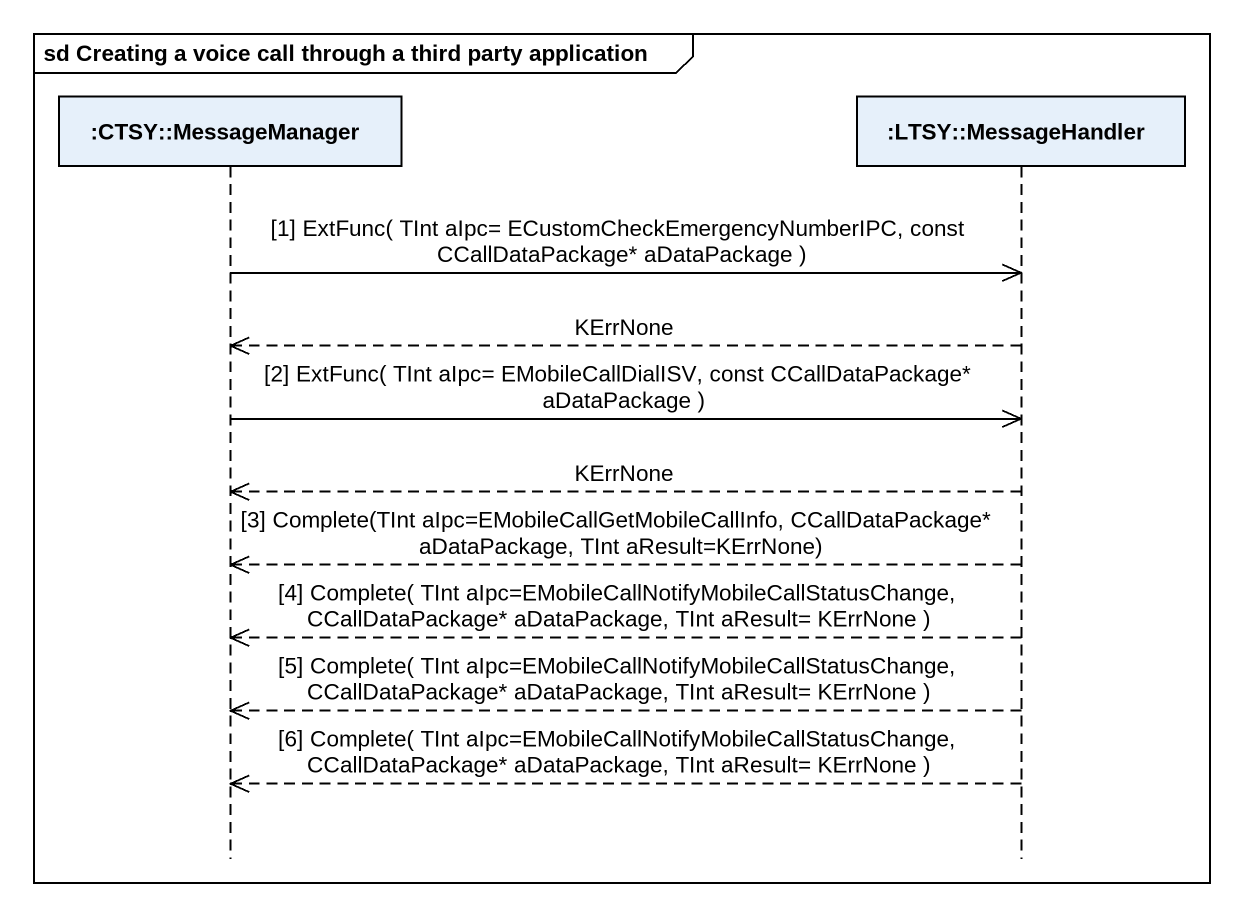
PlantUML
@startuml
mainframe sd Creating a voice call through a third party application
hide footbox
participant ":CTSY::MessageManager" as CTSY_MessageManager
participant ":LTSY::MessageHandler" as LTSY_MessageHandler

CTSY_MessageManager ->> LTSY_MessageHandler : [1] ExtFunc( TInt aIpc= ECustomCheckEmergencyNumberIPC, const CCallDataPackage* aDataPackage )
LTSY_MessageHandler -->> CTSY_MessageManager : KErrNone
CTSY_MessageManager ->> LTSY_MessageHandler : [2] ExtFunc( TInt aIpc= EMobileCallDialISV, const CCallDataPackage* aDataPackage )
LTSY_MessageHandler -->> CTSY_MessageManager : KErrNone
LTSY_MessageHandler -->> CTSY_MessageManager : [3] Complete(TInt aIpc=EMobileCallGetMobileCallInfo, CCallDataPackage* aDataPackage, TInt aResult=KErrNone)
LTSY_MessageHandler -->> CTSY_MessageManager : [4] Complete( TInt aIpc=EMobileCallNotifyMobileCallStatusChange, CCallDataPackage* aDataPackage, TInt aResult= KErrNone )
LTSY_MessageHandler -->> CTSY_MessageManager : [5] Complete( TInt aIpc=EMobileCallNotifyMobileCallStatusChange, CCallDataPackage* aDataPackage, TInt aResult= KErrNone )
LTSY_MessageHandler -->> CTSY_MessageManager : [6] Complete( TInt aIpc=EMobileCallNotifyMobileCallStatusChange, CCallDataPackage* aDataPackage, TInt aResult= KErrNone )
@enduml
